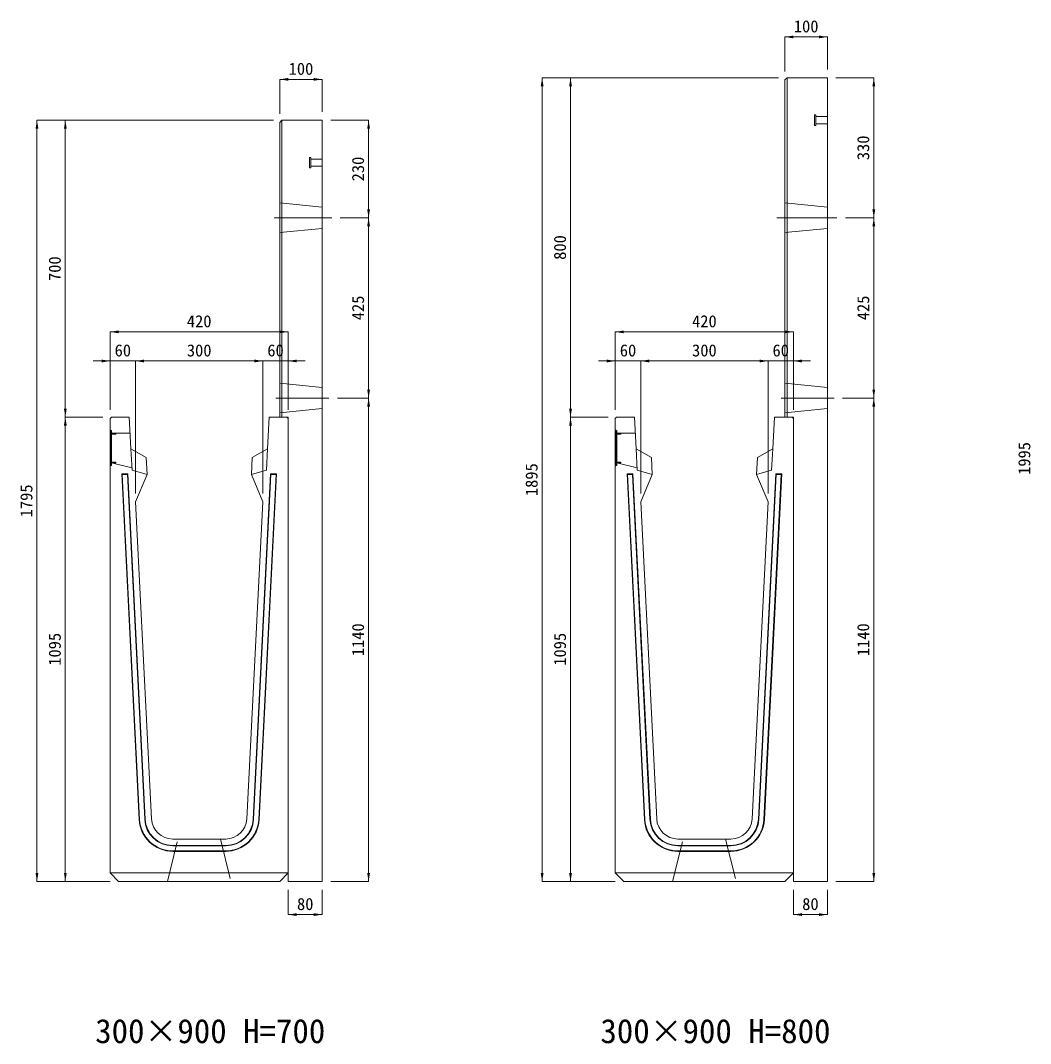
# Model space of a CAD drawing. Units: millimetres at full size; some dimension numbers follow another scale. Extents: x -7442 to 51876, y 9625 to 40052.
# Drawn here: x 11761 to 14142, y 13834 to 16246 of the extents above; entities that cross this region are included whole.
import ezdxf
from ezdxf.enums import TextEntityAlignment as Align

# ---------------------------------------------------------------- set-up
doc = ezdxf.new("R2010")
doc.units = ezdxf.units.MM
doc.header["$LTSCALE"] = 16
for name, pattern in [('DASHED', [7.5, 6, -1.5]), ('USER1', [13.5, 7.5, -6]), ('USER2', [285.75, 190.5, -31.75, 31.75, -31.75])]:
    doc.linetypes.add(name, pattern=pattern)
doc.layers.add('0_2', color=7, linetype='Continuous')
for name, color, linetype, lineweight in [('HOLE', 7, 'DASHED', 9), ('KIJUN', 5, 'Continuous', 9), ('WWAY', 5, 'Continuous', 9), ('寸法線', 7, 'Continuous', 9), ('本体', 2, 'Continuous', 13), ('ｲﾝｻｰﾄ', 3, 'USER1', 9)]:
    doc.layers.add(name, color=color, linetype=linetype, lineweight=lineweight)
doc.styles.add('ＭＳ ゴシック', font='')
doc.styles.get('ＭＳ ゴシック').set_extended_font_data('MS Gothic')

# ---------------------------------------------------------------- blocks, each defined once
blk = doc.blocks.new('filled_arrow')
at = {"color": 0, "linetype": 'Continuous', "lineweight": -2}
blk.add_solid([(7.5, 1.25), (0, 0), (7.5, -1.25)], dxfattribs=at)

msp = doc.modelspace()

# ---------------------------------------------------------------- linework, layer by layer
at = {"layer": 'HOLE'}
for points in [[(12132.39, 14315.92), (12232.39, 14315.92), (12257.39, 14215.92), (12107.39, 14215.92)], [(13323.5, 14315.92), (13423.5, 14315.92), (13448.5, 14215.92), (13298.5, 14215.92)]]:
    msp.add_lwpolyline(points, close=True, dxfattribs=at)
at = {"layer": 'KIJUN'}
for p, q in [((12000.03, 15176.92), (12001.08, 15175.92)), ((12013.1, 15175.92), (12014.05, 15176.92)), ((12014.05, 15176.92), (12055.02, 14362.66)), ((12363.69, 15175.92), (12322.74, 14362)), ((12351.68, 15175.92), (12350.73, 15176.92)), ((12364.75, 15176.92), (12363.69, 15175.92)), ((13191.14, 15176.92), (13192.19, 15175.92)), ((13204.21, 15175.92), (13205.16, 15176.92)), ((13205.16, 15176.92), (13246.13, 14362.66)), ((13554.81, 15175.92), (13513.85, 14362)), ((13542.79, 15175.92), (13541.84, 15176.92)), ((13555.86, 15176.92), (13554.81, 15175.92)), ((12119.94, 14300.92), (12244.84, 14300.92)), ((12119.94, 14299.92), (12244.84, 14299.92)), ((12244.84, 14287.92), (12119.94, 14287.92)), ((12244.84, 14286.92), (12119.94, 14286.92)), ((13311.05, 14300.92), (13435.95, 14300.92)), ((13311.05, 14299.92), (13435.95, 14299.92)), ((13435.95, 14287.92), (13311.05, 14287.92)), ((13435.95, 14286.92), (13311.05, 14286.92))]:
    msp.add_line(p, q, dxfattribs=at)
at = {"layer": 'KIJUN', "color": 7, "lineweight": 13}
for p, q in [((12244.84, 14315.92), (12119.94, 14315.92)), ((13435.95, 14315.92), (13311.05, 14315.92))]:
    msp.add_line(p, q, dxfattribs=at)
at = {"layer": 'KIJUN', "color": 7}
for p, q in [((11972.39, 14235.92), (12392.39, 14235.92)), ((13163.5, 14235.92), (13583.5, 14235.92))]:
    msp.add_line(p, q, dxfattribs=at)
at = {"layer": 'KIJUN', "color": 7, "lineweight": 13}
for points in [[(12070, 14363.41), (12032.39, 15110.92), (12059.39, 15175.92), (12057.39, 15215.92), (12021.39, 15235.92), (12017.39, 15310.92), (11975.39, 15310.92), (11972.39, 15307.92), (11972.39, 14235.92), (11992.39, 14215.92), (12372.39, 14215.92), (12392.39, 14235.92), (12392.39, 15307.92), (12389.39, 15310.92), (12347.39, 15310.92), (12343.39, 15235.92), (12307.39, 15215.92), (12305.39, 15175.92), (12332.39, 15110.92), (12294.78, 14363.41)], [(13261.11, 14363.41), (13223.5, 15110.92), (13250.5, 15175.92), (13248.5, 15215.92), (13212.5, 15235.92), (13208.5, 15310.92), (13166.5, 15310.92), (13163.5, 15307.92), (13163.5, 14235.92), (13183.5, 14215.92), (13563.5, 14215.92), (13583.5, 14235.92), (13583.5, 15307.92), (13580.5, 15310.92), (13538.5, 15310.92), (13534.5, 15235.92), (13498.5, 15215.92), (13496.5, 15175.92), (13523.5, 15110.92), (13485.89, 14363.41)]]:
    msp.add_lwpolyline(points, dxfattribs=at)
at = {"layer": 'KIJUN', "color": 7, "linetype": 'DASHED', "lineweight": 13}
for points in [[(12059.39, 15175.92), (12024.06, 15185.92), (12021.39, 15235.92)], [(12305.39, 15175.92), (12340.72, 15185.92), (12343.39, 15235.92)], [(13250.5, 15175.92), (13215.17, 15185.92), (13212.5, 15235.92)], [(13496.5, 15175.92), (13531.83, 15185.92), (13534.5, 15235.92)]]:
    msp.add_lwpolyline(points, dxfattribs=at)
at = {"layer": 'KIJUN'}
for points in [[(12041.04, 14361.95), (12000.03, 15176.92), (12014.05, 15176.92)], [(12042.03, 14362), (12001.08, 15175.92), (12013.1, 15175.92), (12054.02, 14362.6)], [(12309.76, 14362.66), (12350.73, 15176.92), (12364.75, 15176.92), (12323.74, 14361.95)], [(12310.76, 14362.6), (12351.68, 15175.92), (12363.69, 15175.92)], [(13232.15, 14361.95), (13191.14, 15176.92), (13205.16, 15176.92)], [(13233.15, 14362), (13192.19, 15175.92), (13204.21, 15175.92), (13245.13, 14362.6)], [(13500.87, 14362.66), (13541.84, 15176.92), (13555.86, 15176.92), (13514.85, 14361.95)], [(13501.87, 14362.6), (13542.79, 15175.92), (13554.81, 15175.92)]]:
    msp.add_lwpolyline(points, dxfattribs=at)
for centre, radius, start, end in [((12119.94, 14365.92), 79, 182.88038, 270), ((12119.94, 14365.92), 78, 182.88038, 270), ((12119.94, 14365.92), 66, 182.88038, 270), ((12119.94, 14365.92), 65, 182.88038, 270), ((12244.84, 14365.92), 65, 270, 357.11962), ((12244.84, 14365.92), 66, 270, 357.11962), ((12244.84, 14365.92), 78, 270, 357.11962), ((12244.84, 14365.92), 79, 270, 357.11962), ((13311.05, 14365.92), 79, 182.88038, 270), ((13311.05, 14365.92), 78, 182.88038, 270), ((13311.05, 14365.92), 66, 182.88038, 270), ((13311.05, 14365.92), 65, 182.88038, 270), ((13435.95, 14365.92), 65, 270, 357.11962), ((13435.95, 14365.92), 66, 270, 357.11962), ((13435.95, 14365.92), 78, 270, 357.11962), ((13435.95, 14365.92), 79, 270, 357.11962)]:
    msp.add_arc(centre, radius, start, end, dxfattribs=at)
at = {"layer": 'KIJUN', "color": 7, "lineweight": 13}
for centre, start, end in [((12119.94, 14365.92), 182.88038, 270), ((12244.84, 14365.92), 270, 357.11962), ((13311.05, 14365.92), 182.88038, 270), ((13435.95, 14365.92), 270, 357.11962)]:
    msp.add_arc(centre, 50, start, end, dxfattribs=at)
at = {"layer": 'WWAY', "color": 7, "linetype": 'DASHED', "lineweight": 13}
for points in [[(11972.39, 15280.92), (11975.59, 15278.92), (11975.59, 15196.92), (11972.39, 15194.92)], [(12019.42, 15272.92), (11975.59, 15272.92), (11975.59, 15278.92), (11972.39, 15280.92)], [(13163.5, 15280.92), (13166.7, 15278.92), (13166.7, 15196.92), (13163.5, 15194.92)], [(13210.53, 15272.92), (13166.7, 15272.92), (13166.7, 15278.92), (13163.5, 15280.92)], [(11972.39, 15194.92), (11975.59, 15196.92), (11975.59, 15202.92), (12023.79, 15190.92)], [(13163.5, 15194.92), (13166.7, 15196.92), (13166.7, 15202.92), (13214.9, 15190.92)]]:
    msp.add_lwpolyline(points, dxfattribs=at)
at = {"layer": 'WWAY'}
for points in [[(11973.59, 15277.92), (11975.59, 15277.92), (11975.59, 15197.92), (11973.59, 15197.92)], [(11975.59, 15272.92), (11985.59, 15272.92), (11985.59, 15270.92), (11975.59, 15270.92)], [(13164.7, 15277.92), (13166.7, 15277.92), (13166.7, 15197.92), (13164.7, 15197.92)], [(13166.7, 15272.92), (13176.7, 15272.92), (13176.7, 15270.92), (13166.7, 15270.92)], [(11975.59, 15204.92), (11985.59, 15204.92), (11985.59, 15202.92), (11975.59, 15202.92)], [(13166.7, 15204.92), (13176.7, 15204.92), (13176.7, 15202.92), (13166.7, 15202.92)]]:
    msp.add_lwpolyline(points, close=True, dxfattribs=at)
at = {"layer": '寸法線'}
for p, q in [((13563.5, 16207.36), (13663.5, 16207.36)), ((13563.5, 16125.92), (13563.5, 16207.36)), ((13663.5, 16130.92), (13663.5, 16207.36)), ((12372.39, 16107.36), (12472.39, 16107.36)), ((12372.39, 16025.92), (12372.39, 16107.36)), ((12472.39, 16030.92), (12472.39, 16107.36)), ((12991.03, 14215.92), (12991.03, 16110.92)), ((13548.5, 16110.92), (12991.03, 16110.92)), ((13057.92, 15310.92), (13057.92, 16110.92)), ((13548.5, 16110.92), (13057.92, 16110.92)), ((13683.5, 16110.92), (13772.93, 16110.92)), ((13772.93, 15780.92), (13772.93, 16110.92)), ((11799.92, 14215.92), (11799.92, 16010.92)), ((12357.39, 16010.92), (11799.92, 16010.92)), ((11866.81, 15310.92), (11866.81, 16010.92)), ((12357.39, 16010.92), (11866.81, 16010.92)), ((12492.39, 16010.92), (12581.82, 16010.92)), ((12581.82, 15780.92), (12581.82, 16010.92)), ((12515.02, 15780.92), (12581.82, 15780.92)), ((12515.02, 15780.92), (12581.82, 15780.92)), ((12581.82, 15355.92), (12581.82, 15780.92)), ((13706.13, 15780.92), (13772.93, 15780.92)), ((13706.13, 15780.92), (13772.93, 15780.92)), ((13772.93, 15355.92), (13772.93, 15780.92)), ((11972.39, 15511.93), (12392.39, 15511.93)), ((11972.39, 15327.92), (11972.39, 15511.93)), ((12392.39, 15327.92), (12392.39, 15511.93)), ((13163.5, 15511.93), (13583.5, 15511.93)), ((13163.5, 15327.92), (13163.5, 15511.93)), ((13583.5, 15327.92), (13583.5, 15511.93)), ((11932.39, 15443.25), (12072.39, 15443.25)), ((11972.39, 15327.92), (11972.39, 15443.25)), ((12032.39, 15443.25), (12332.39, 15443.25)), ((12032.39, 15130.92), (12032.39, 15443.25)), ((12032.39, 15130.92), (12032.39, 15443.25)), ((12292.39, 15443.25), (12432.39, 15443.25)), ((12332.39, 15130.92), (12332.39, 15443.25)), ((12332.39, 15130.92), (12332.39, 15443.25)), ((12392.39, 15327.92), (12392.39, 15443.25)), ((13123.5, 15443.25), (13263.5, 15443.25)), ((13163.5, 15327.92), (13163.5, 15443.25)), ((13223.5, 15443.25), (13523.5, 15443.25)), ((13223.5, 15130.92), (13223.5, 15443.25)), ((13223.5, 15130.92), (13223.5, 15443.25)), ((13483.5, 15443.25), (13623.5, 15443.25)), ((13523.5, 15130.92), (13523.5, 15443.25)), ((13523.5, 15130.92), (13523.5, 15443.25)), ((13583.5, 15327.92), (13583.5, 15443.25)), ((12508.29, 15355.92), (12581.82, 15355.92)), ((12508.29, 15355.92), (12581.82, 15355.92)), ((12581.82, 14215.92), (12581.82, 15355.92)), ((13699.4, 15355.92), (13772.93, 15355.92)), ((13699.4, 15355.92), (13772.93, 15355.92)), ((13772.93, 14215.92), (13772.93, 15355.92)), ((11866.81, 14215.92), (11866.81, 15310.92)), ((11955.39, 15310.92), (11866.81, 15310.92)), ((11955.39, 15310.92), (11866.81, 15310.92)), ((13057.92, 14215.92), (13057.92, 15310.92)), ((13146.5, 15310.92), (13057.92, 15310.92)), ((13146.5, 15310.92), (13057.92, 15310.92)), ((11972.39, 14215.92), (11799.92, 14215.92)), ((11972.39, 14215.92), (11866.81, 14215.92)), ((12492.39, 14215.92), (12581.82, 14215.92)), ((13163.5, 14215.92), (12991.03, 14215.92)), ((13163.5, 14215.92), (13057.92, 14215.92)), ((13683.5, 14215.92), (13772.93, 14215.92)), ((12392.39, 14195.92), (12392.39, 14137.8)), ((12472.39, 14195.92), (12472.39, 14137.8)), ((13583.5, 14195.92), (13583.5, 14137.8)), ((13663.5, 14195.92), (13663.5, 14137.8)), ((12392.39, 14137.8), (12472.39, 14137.8)), ((13583.5, 14137.8), (13663.5, 14137.8))]:
    msp.add_line(p, q, dxfattribs=at)
at = {"layer": '寸法線', "linetype": 'USER2'}
for p, q in [((12495.02, 15780.92), (12359.15, 15780.92)), ((13686.13, 15780.92), (13544.29, 15780.92)), ((12488.29, 15355.92), (12363.12, 15355.92)), ((13679.4, 15355.92), (13554.23, 15355.92))]:
    msp.add_line(p, q, dxfattribs=at)
at = {"layer": '本体', "color": 4, "lineweight": 5}
for p, q in [((13568.5, 16110.92), (13568.5, 15310.92)), ((12377.39, 16010.92), (12377.39, 15310.92))]:
    msp.add_line(p, q, dxfattribs=at)
at = {"layer": '本体', "linetype": 'USER1', "lineweight": 9}
for p, q in [((12372.39, 15815.92), (12472.39, 15805.92)), ((13563.5, 15815.92), (13663.5, 15805.92)), ((12372.39, 15745.92), (12472.39, 15755.92)), ((13563.5, 15745.92), (13663.5, 15755.92)), ((12372.39, 15390.92), (12472.39, 15380.92)), ((13563.5, 15390.92), (13663.5, 15380.92)), ((12372.39, 15320.92), (12472.39, 15330.92)), ((13563.5, 15320.92), (13663.5, 15330.92))]:
    msp.add_line(p, q, dxfattribs=at)
at = {"layer": '本体'}
for points in [[(13563.5, 16105.92), (13568.5, 16110.92), (13663.5, 16110.92), (13663.5, 14215.92), (13583.5, 14215.92), (13583.5, 15310.92), (13563.5, 15310.92)], [(12372.39, 16005.92), (12377.39, 16010.92), (12472.39, 16010.92), (12472.39, 14215.92), (12392.39, 14215.92), (12392.39, 15310.92), (12372.39, 15310.92)]]:
    msp.add_lwpolyline(points, close=True, dxfattribs=at)
at = {"layer": 'ｲﾝｻｰﾄ'}
for p, q in [((13633.5, 16023.42), (13633.5, 15998.42)), ((13636.5, 16023.42), (13633.5, 16023.42)), ((13636.5, 16023.42), (13636.5, 15998.42)), ((13663.5, 16019.42), (13636.5, 16019.42)), ((13663.5, 16019.42), (13663.5, 16002.42)), ((13636.5, 15998.42), (13633.5, 15998.42)), ((13663.5, 16002.42), (13636.5, 16002.42)), ((12442.39, 15923.42), (12442.39, 15898.42)), ((12445.39, 15923.42), (12442.39, 15923.42)), ((12445.39, 15923.42), (12445.39, 15898.42)), ((12445.39, 15898.42), (12442.39, 15898.42)), ((12472.39, 15919.42), (12445.39, 15919.42)), ((12472.39, 15902.42), (12445.39, 15902.42)), ((12472.39, 15919.42), (12472.39, 15902.42))]:
    msp.add_line(p, q, dxfattribs=at)

# ---------------------------------------------------------------- block references
at = {"layer": '寸法線', "xscale": 2.67, "yscale": 2.67}
for p in [(13563.5, 16207.36), (12372.39, 16107.36), (11972.39, 15511.93), (13163.5, 15511.93), (12032.39, 15443.25), (12032.39, 15443.25), (12392.39, 15443.25), (13223.5, 15443.25), (13223.5, 15443.25), (13583.5, 15443.25), (12392.39, 14137.8), (13583.5, 14137.8)]:
    msp.add_blockref('filled_arrow', p, dxfattribs=at)
for p, rotation in [((13663.5, 16207.36), 180), ((12472.39, 16107.36), 180), ((12991.03, 16110.92), 270), ((13057.92, 16110.92), 270), ((13772.93, 16110.92), 270), ((11799.92, 16010.92), 270), ((11866.81, 16010.92), 270), ((12581.82, 16010.92), 270), ((12581.82, 15780.92), 90), ((12581.82, 15780.92), 270), ((13772.93, 15780.92), 90), ((13772.93, 15780.92), 270), ((12392.39, 15511.93), 180), ((13583.5, 15511.93), 180), ((11972.39, 15443.25), 180), ((12332.39, 15443.25), 180), ((12332.39, 15443.25), 180), ((13163.5, 15443.25), 180), ((13523.5, 15443.25), 180), ((13523.5, 15443.25), 180), ((12581.82, 15355.92), 90), ((13772.93, 15355.92), 90), ((12581.82, 15355.92), 270), ((13772.93, 15355.92), 270), ((11866.81, 15310.92), 90), ((13057.92, 15310.92), 90), ((11866.81, 15310.92), 270), ((13057.92, 15310.92), 270), ((11799.92, 14215.92), 90), ((11866.81, 14215.92), 90), ((12581.82, 14215.92), 90), ((12991.03, 14215.92), 90), ((13057.92, 14215.92), 90), ((13772.93, 14215.92), 90), ((12472.39, 14137.8), 180), ((13663.5, 14137.8), 180)]:
    msp.add_blockref('filled_arrow', p, dxfattribs=dict(at, rotation=rotation))

# ---------------------------------------------------------------- texts
at = {"layer": '0_2', "style": 'ＭＳ ゴシック'}
for s, p in [('300×900 H=700', (11937.21, 13817.59)), ('300×900 H=800', (13128.33, 13817.59))]:
    msp.add_text(s, height=56.96, dxfattribs=at).set_placement(p, align=Align.BOTTOM_LEFT)
at = {"layer": '寸法線', "style": 'ＭＳ ゴシック'}
for s, p in [('100', (13613.5, 16232.36)), ('100', (12422.39, 16132.36)), ('420', (12182.39, 15536.93)), ('420', (13373.5, 15536.93)), ('60', (12002.39, 15468.25)), ('300', (12182.39, 15468.25)), ('60', (12362.39, 15468.25)), ('60', (13193.5, 15468.25)), ('300', (13373.5, 15468.25)), ('60', (13553.5, 15468.25)), ('80', (12432.39, 14162.8)), ('80', (13623.5, 14162.8))]:
    msp.add_text(s, height=28.48, dxfattribs=at).set_placement(p, align=Align.MIDDLE_CENTER)
for s, p in [('330', (13747.93, 15945.92)), ('230', (12556.82, 15895.92)), ('800', (13032.92, 15710.92)), ('700', (11841.81, 15660.92)), ('425', (12556.82, 15568.42)), ('425', (13747.93, 15568.42)), ('1995', (14127.76, 15213.42)), ('1895', (12966.03, 15163.42)), ('1795', (11774.92, 15113.42)), ('1140', (12556.82, 14785.92)), ('1140', (13747.93, 14785.92)), ('1095', (11841.81, 14763.42)), ('1095', (13032.92, 14763.42))]:
    msp.add_text(s, height=28.48, rotation=90, dxfattribs=at).set_placement(p, align=Align.MIDDLE_CENTER)

doc.saveas('drawing.dxf')
